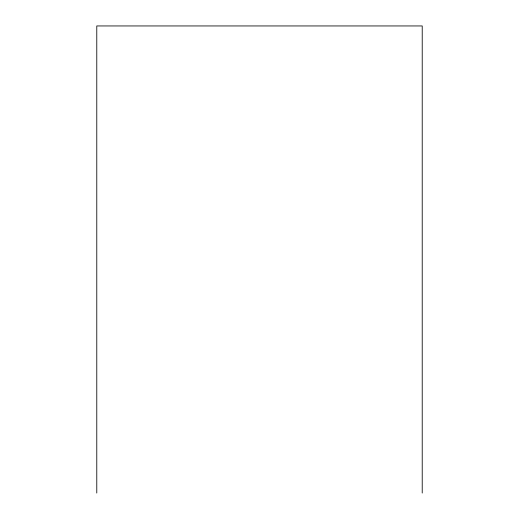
<?xml version="1.0" encoding="UTF-8"?>
<svg xmlns="http://www.w3.org/2000/svg" width="519" height="519" viewBox="0 0 519 519"><rect width="100%" height="100%" fill="white"/><g stroke="black" fill="none" stroke-linecap="round" stroke-linejoin="round"><path stroke-width="0.78" d="M422.219 493.05L422.219 25.95L96.781 25.95L96.781 493.05"/></g></svg>
